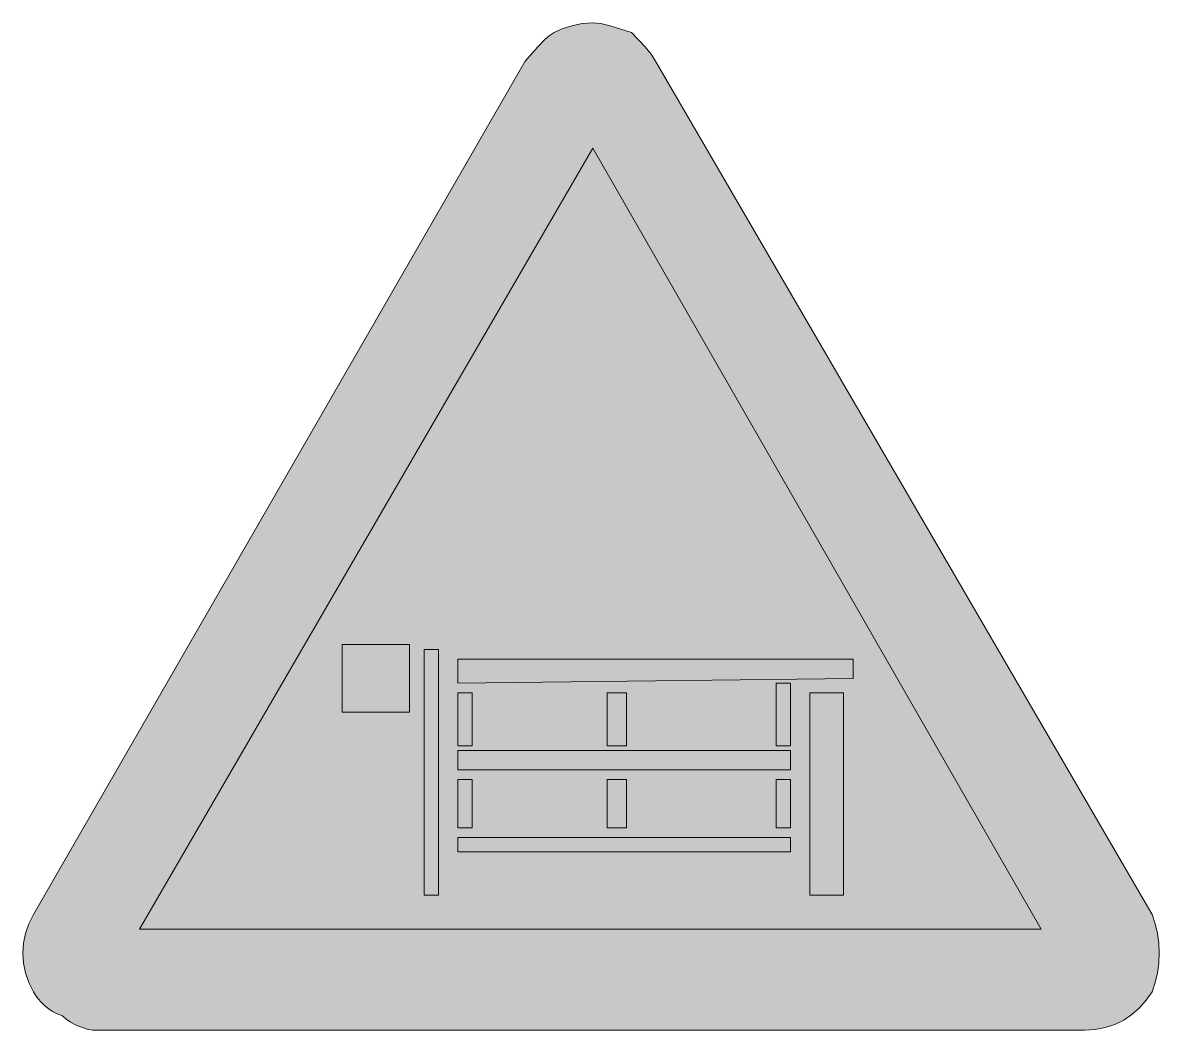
# Model space of a CAD drawing. Header units: metres. Extents: x 142 to 424, y 11 to 262.
import ezdxf

# ---------------------------------------------------------------- set-up
doc = ezdxf.new("R2010")
doc.units = ezdxf.units.M
for name, color, linetype, true_color in [('FILL_BLACK_000000', 7, 'Continuous', 0x000000), ('FILL_RED_FF0000', 7, 'Continuous', 0xff0000), ('FILL_WHITE_FFFFFF', 7, 'Continuous', 0xffffff)]:
    doc.layers.add(name, color=color, linetype=linetype, true_color=true_color)

msp = doc.modelspace()

# ---------------------------------------------------------------- hatches: boundary and pattern name
at = {"layer": 'FILL_BLACK_000000', "true_color": 0x000000}
h = msp.add_hatch(color=7, dxfattribs=at)
h.dxf.hatch_style = 1
h.paths.add_polyline_path([(237.87, 106.8), (237.87, 90), (221.07, 90), (221.07, 106.8), (237.87, 106.8)])
h = msp.add_hatch(color=7, dxfattribs=at)
h.dxf.hatch_style = 1
h.paths.add_polyline_path([(245.07, 44.4), (241.47, 44.4), (241.47, 105.6), (245.07, 105.6), (245.07, 44.4)])
h = msp.add_hatch(color=7, dxfattribs=at)
h.dxf.hatch_style = 1
h.paths.add_polyline_path([(348.27, 98.4), (249.87, 97.2), (249.87, 103.2), (348.27, 103.2), (348.27, 98.4)])
h = msp.add_hatch(color=7, dxfattribs=at)
h.dxf.hatch_style = 1
h.paths.add_polyline_path([(329.07, 81.6), (329.07, 97.2), (332.67, 97.2), (332.67, 81.6), (329.07, 81.6)])
h = msp.add_hatch(color=7, dxfattribs=at)
h.dxf.hatch_style = 1
h.paths.add_polyline_path([(253.47, 81.6), (249.87, 81.6), (249.87, 94.8), (253.47, 94.8), (253.47, 81.6)])
h = msp.add_hatch(color=7, dxfattribs=at)
h.dxf.hatch_style = 1
h.paths.add_polyline_path([(287.07, 81.6), (287.07, 94.8), (291.87, 94.8), (291.87, 81.6), (287.07, 81.6)])
h = msp.add_hatch(color=7, dxfattribs=at)
h.dxf.hatch_style = 1
h.paths.add_polyline_path([(345.87, 44.4), (337.47, 44.4), (337.47, 94.8), (345.87, 94.8), (345.87, 44.4)])
h = msp.add_hatch(color=7, dxfattribs=at)
h.dxf.hatch_style = 1
h.paths.add_polyline_path([(332.67, 75.6), (249.87, 75.6), (249.87, 80.4), (332.67, 80.4), (332.67, 75.6)])
h = msp.add_hatch(color=7, dxfattribs=at)
h.dxf.hatch_style = 1
h.paths.add_polyline_path([(253.47, 61.2), (249.87, 61.2), (249.87, 73.2), (253.47, 73.2), (253.47, 61.2)])
h = msp.add_hatch(color=7, dxfattribs=at)
h.dxf.hatch_style = 1
h.paths.add_polyline_path([(287.07, 61.2), (287.07, 73.2), (291.87, 73.2), (291.87, 61.2), (287.07, 61.2)])
h = msp.add_hatch(color=7, dxfattribs=at)
h.dxf.hatch_style = 1
h.paths.add_polyline_path([(329.07, 61.2), (329.07, 73.2), (332.67, 73.2), (332.67, 61.2), (329.07, 61.2)])
h = msp.add_hatch(color=7, dxfattribs=at)
h.dxf.hatch_style = 1
h.paths.add_polyline_path([(332.67, 55.2), (249.87, 55.2), (249.87, 58.8), (332.67, 58.8), (332.67, 55.2)])
at = {"layer": 'FILL_RED_FF0000', "true_color": 0xff0000}
h = msp.add_hatch(color=7, dxfattribs=at)
h.dxf.hatch_style = 1
h.paths.add_polyline_path([(423.46, 37.3), (424.02, 34.91), (424.36, 32.47), (424.47, 30), (424.36, 27.53), (424.02, 25.09), (423.46, 22.7), (422.67, 20.4), (421.21, 18.26), (419.54, 16.37), (417.67, 14.73), (415.62, 13.35), (413.4, 12.26), (411.03, 11.46), (408.51, 10.97), (405.87, 10.8), (159.87, 10.8), (158.92, 10.86), (157.88, 11.03), (155.67, 11.7), (154.55, 12.21), (153.46, 12.82), (152.42, 13.56), (151.47, 14.4), (150.18, 14.9), (149, 15.51), (147.93, 16.19), (146.97, 16.95), (146.13, 17.76), (145.4, 18.62), (144.78, 19.5), (144.27, 20.4), (143.09, 22.7), (142.25, 25.09), (141.74, 27.53), (141.57, 30), (141.74, 32.47), (142.25, 34.91), (143.09, 37.3), (144.27, 39.6), (266.67, 252), (269.82, 255.6), (271.56, 257.4), (272.63, 258.3), (273.87, 259.2), (275.88, 260.08), (278.22, 260.85), (280.79, 261.39), (283.47, 261.6), (285.48, 261.39), (287.82, 260.85), (293.07, 259.2), (296.52, 255.6), (297.96, 253.8), (299.07, 252), (422.67, 39.6), (423.46, 37.3)])
at = {"layer": 'FILL_WHITE_FFFFFF', "true_color": 0xffffff}
h = msp.add_hatch(color=7, dxfattribs=at)
h.dxf.hatch_style = 1
h.paths.add_polyline_path([(283.47, 230.4), (395.07, 36), (170.67, 36), (283.47, 230.4)])

# ---------------------------------------------------------------- linework, layer by layer
at = {"layer": 'FILL_BLACK_000000', "lineweight": 0, "true_color": 0x000000}
for points in [[(237.87, 106.8), (237.87, 90), (221.07, 90), (221.07, 106.8)], [(245.07, 44.4), (241.47, 44.4), (241.47, 105.6), (245.07, 105.6)], [(348.27, 98.4), (249.87, 97.2), (249.87, 103.2), (348.27, 103.2)], [(329.07, 81.6), (329.07, 97.2), (332.67, 97.2), (332.67, 81.6)], [(253.47, 81.6), (249.87, 81.6), (249.87, 94.8), (253.47, 94.8)], [(287.07, 81.6), (287.07, 94.8), (291.87, 94.8), (291.87, 81.6)], [(345.87, 44.4), (337.47, 44.4), (337.47, 94.8), (345.87, 94.8)], [(332.67, 75.6), (249.87, 75.6), (249.87, 80.4), (332.67, 80.4)], [(253.47, 61.2), (249.87, 61.2), (249.87, 73.2), (253.47, 73.2)], [(287.07, 61.2), (287.07, 73.2), (291.87, 73.2), (291.87, 61.2)], [(329.07, 61.2), (329.07, 73.2), (332.67, 73.2), (332.67, 61.2)], [(332.67, 55.2), (249.87, 55.2), (249.87, 58.8), (332.67, 58.8)]]:
    msp.add_lwpolyline(points, close=True, dxfattribs=at)
at = {"layer": 'FILL_RED_FF0000', "lineweight": 0, "true_color": 0xff0000}
msp.add_lwpolyline([(423.46, 37.3), (424.02, 34.91), (424.36, 32.47), (424.47, 30), (424.36, 27.53), (424.02, 25.09), (423.46, 22.7), (422.67, 20.4), (421.21, 18.26), (419.54, 16.37), (417.67, 14.73), (415.62, 13.35), (413.4, 12.26), (411.03, 11.46), (408.51, 10.97), (405.87, 10.8), (159.87, 10.8), (158.92, 10.86), (157.88, 11.03), (155.67, 11.7), (154.55, 12.21), (153.46, 12.82), (152.42, 13.56), (151.47, 14.4), (150.18, 14.9), (149, 15.51), (147.93, 16.19), (146.97, 16.95), (146.13, 17.76), (145.4, 18.62), (144.78, 19.5), (144.27, 20.4), (143.09, 22.7), (142.25, 25.09), (141.74, 27.53), (141.57, 30), (141.74, 32.47), (142.25, 34.91), (143.09, 37.3), (144.27, 39.6), (266.67, 252), (269.82, 255.6), (271.56, 257.4), (272.63, 258.3), (273.87, 259.2), (275.88, 260.08), (278.22, 260.85), (280.79, 261.39), (283.47, 261.6), (285.48, 261.39), (287.82, 260.85), (293.07, 259.2), (296.52, 255.6), (297.96, 253.8), (299.07, 252), (422.67, 39.6)], close=True, dxfattribs=at)
at = {"layer": 'FILL_WHITE_FFFFFF', "lineweight": 0, "true_color": 0xff0000}
msp.add_lwpolyline([(283.47, 230.4), (395.07, 36), (170.67, 36)], close=True, dxfattribs=at)

doc.saveas('drawing.dxf')
